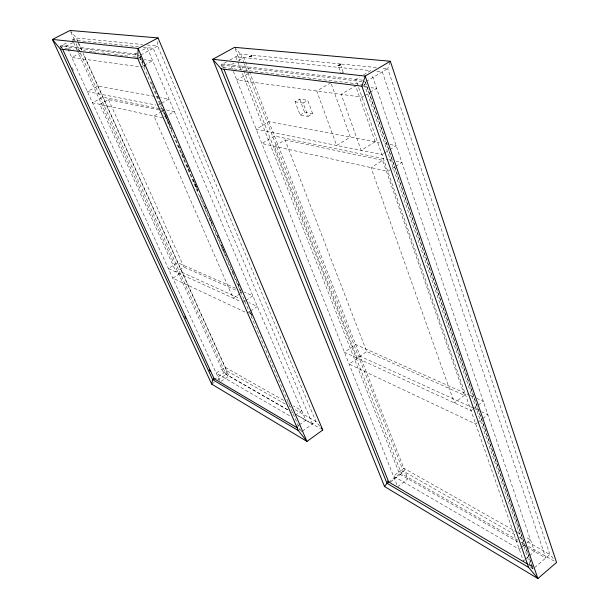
<?xml version="1.0" encoding="UTF-8"?>
<svg xmlns="http://www.w3.org/2000/svg" width="609" height="609" viewBox="0 0 609 609"><rect width="100%" height="100%" fill="white"/><g stroke="black" fill="none" stroke-linecap="round" stroke-linejoin="round"><path stroke-width="0.46" stroke-dasharray="3.04 2.28" d="M343.24 72.349L341.169 66.351M157.853 41.519L157.609 45.995L315.926 421.481L319.915 426.445M390.019 62.065L387.743 68.642L549.874 554.517L554.129 559.564M534.573 567.618L549.874 554.517L525.993 540.937M524.737 559.8L523.344 560.98L355.785 79.398L359.683 77.099M525.43 559.214L528.916 556.253M529.609 555.667L534.489 551.526L371.81 74.214M520.665 548.07L519.264 549.257L393.498 476.154L403.82 468.245L516.417 531.855M521.365 547.483L524.174 545.116M526.983 542.756L530.492 539.802L525.521 537.001M477.106 422.882L475.682 423.986L349.17 364.121L360.246 356.311L474.03 408.319M477.821 422.334L482.107 419.03M482.823 418.482L487.824 414.622L481.795 411.867M397.685 486.743L407.939 478.826L243.965 57.634L238.195 60.831M388.725 482.298L403.265 471.145L516.105 535.311M390.415 482.046L401.422 473.596L403.265 471.145L244.392 63.899M472.462 409.507L471.023 410.603L344.473 352.261L355.633 344.458L469.379 395.074M473.185 408.951L477.509 405.655M478.225 405.107L483.272 401.255L477.19 398.545M464.507 395.317L454.398 402.937L371.018 167.635L382.619 160.334L464.507 395.317L366.671 351.53L285.088 139.933L274.431 146.289L357.27 358.161L366.671 351.53M302.475 431.157L315.926 421.481L294.49 409.286M296.4 426.901L298.577 425.341M299.301 424.823L305.825 420.157L147.119 47.662L141.235 50.783M298.341 430.586L299.933 429.444L139.766 57.528L139.834 55.442L141.532 59.393M295.182 415.247L301.744 410.588L293.492 405.921M213.873 379.597L226.868 370.835L285.415 404.125M211.688 384.104L214.711 382.064M217.733 380.024L226.038 374.413L226.868 370.835L83.38 53.6M249.606 311.58L247.269 313.11L172.766 278.153L182.068 272.345L240.075 298.623M250.383 311.07L257.386 306.472L248.731 302.544M242.686 302.49L245.031 300.96M245.815 300.45L252.864 295.86L244.224 292.054M240.083 293.705L233.209 298.159L153.925 115.946L160.167 112.467M394.822 166.866L387.773 171.342L261.87 143.511L274.484 136.035L387.918 159.505M395.606 166.364L401.864 162.39L396.284 161.233M383.541 153.628L381.957 154.625L256.191 129.154L268.912 121.709L379.46 142.552M384.332 153.133L389.067 150.164M389.859 149.669L396.177 145.703L383.175 143.252M235.592 290.051L183.987 267.161L176.115 272.071L99.785 104.306L108.486 99.594L160.494 110.16M363.596 96.192L361.967 97.166L236.764 80.053L249.02 73.171M364.418 95.704L369.305 92.781M370.12 92.294L376.644 88.389L371.01 87.696M366.138 81.439L387.743 68.642L381.135 67.987M308.078 116.38L312.653 113.67L307.712 100.325L299.712 99.122L295.137 101.787L300.1 115.01L308.078 116.38L303.107 103.028L295.137 101.787M362.553 85.816L364.433 84.697L366.374 84.933M300.1 115.01L304.637 112.33L312.653 113.67M363.588 74.8L370.607 70.667L235.828 56.797L241.042 70.081M303.107 103.028L307.712 100.325M330.87 82.733L316.749 90.985L336.64 145.444L350.342 137.063L331.189 83.623M160.943 112.033L163.281 110.731L171.905 130.76M226.837 61.753L221.006 64.98L222.011 67.477L362.553 84.476M229.989 60.017L240.593 54.163L249.081 55M157.564 105.357L160.829 103.545M161.651 103.096L168.998 99.023L160.677 97.501M234.077 63.115L230.781 64.942L397.334 485.86M143.496 65.62L140.991 66.967L71.793 57.505L81.568 52.435M144.325 65.178L152.669 60.702L144.234 59.659M140.641 55.016L157.609 45.995L147.211 44.975M137.779 58.586L139.766 57.528L140.786 57.649M137.033 53.013L135.35 53.904L136.858 57.398M61.243 47.86L60.451 46.132L67.972 42.272M72.144 40.141L76.323 38.002L142.483 44.51M73.057 42.569L66.495 45.941L220.245 381.904L228.969 375.997L83.03 53.44M341.893 72.342L343.24 72.243M252.857 55.366L340.576 63.998M341.52 64.09L377.367 67.622M72.448 39.981L76.216 40.369M138.608 46.786L77.16 40.468L81.636 50.364M143.336 47.274L153.278 48.301L312.463 423.971L296.827 414.988M376.895 71.314L382.292 71.87L545.786 558.019L526.267 546.806M137.078 54.102L61.867 45.401L63.054 47.997M362.606 80.182L222.757 64.014L224.165 67.546M61.342 48.042L60.458 46.124L138.882 55.335M64.912 48.476L66.784 48.705M67.721 48.811L73.331 49.496M77.077 49.946L79.886 50.288M83.623 50.737L85.496 50.966M89.241 51.415L92.043 51.757M92.979 51.872L98.597 52.549M102.335 53.006L110.762 54.018M114.5 54.475L123.855 55.602M124.792 55.716L129.473 56.287M133.219 56.736L136.02 57.079M139.552 59.081L143.298 59.545M363.497 86.767L367.25 87.232M159.748 97.333L97.775 86.036L87.384 91.586L155.721 104.992M159.467 108.547L102.814 97.174L92.492 102.746L162.976 117.895L174.334 111.531L165.968 109.856M160.395 108.737L165.039 109.666M161.423 110.351L163.281 110.731M388.846 159.695L392.569 160.464M285.088 139.933L382.619 160.334M235.592 288.24L177.721 262.73L168.358 268.531L240.958 301.699M239.048 289.77L240.776 290.531M239.893 291.955L241.613 292.723M470.247 395.454L476.322 398.164M243.531 300.191L245.267 300.975M474.898 408.715L480.927 411.471M283.588 400.326L225.003 367.227L216.225 373.127L290.63 416.373M287.714 402.656L289.366 403.592M517.247 532.319L521.38 534.656M289.541 406.469L291.193 407.413M519.401 537.191L522.697 539.064M517.772 540.236L401.422 473.596L241.149 64.143M521.076 542.132L524.372 544.02M528.498 546.387L554.906 561.506M287.836 409.819L223.701 372.974L77.556 51.225M518.053 542.086L399.542 474L241.385 70.964M522.157 544.446L525.445 546.334M287.517 409.743L226.038 374.413L75.965 43.445M291.612 412.095L293.256 413.039M296.53 414.919L320.304 428.584M528.863 564.246L532.966 566.667M528.886 564.855L532.403 566.933M530.622 567.451L533.081 568.897L365.324 81.918L221.006 64.98L223.336 67.637M234.572 47.342L240.593 54.163L244.049 63.016M533.081 568.897L530.515 565.822L364.433 84.697L365.331 81.91L532.852 568.243M70.073 30.45L76.323 38.002L81.812 50.136M60.458 46.124L62.103 48.134M299.933 429.444L301.721 431.697M72.182 67.858L73.369 70.454M70.857 32.186L74.397 39.981M73.628 42.577L77.168 50.357M108.486 99.594L183.987 267.161M141.912 60.268L144.539 66.373M151.291 82.078L152.417 84.689M152.79 85.564L154.671 89.926M155.044 90.794L156.924 95.156M157.297 96.032L159.923 102.137M160.296 103.005L162.177 107.367M162.55 108.242L165.176 114.347M165.557 115.223L167.429 119.577M167.802 120.453L169.683 124.815M178.688 145.749L179.815 148.368M181.688 152.722L182.814 155.341M183.195 156.216L185.067 160.578M186.948 164.94L188.074 167.551M188.447 168.427L190.32 172.789M194.454 182.38L195.58 184.999M195.953 185.867L197.826 190.229M204.586 205.933L205.713 208.544M209.839 218.144L210.965 220.762M211.338 221.63L213.219 225.992M217.344 235.584L218.471 238.203M222.597 247.802L223.724 250.413M232.729 271.348L233.856 273.966M237.982 283.558L239.109 286.177M250.748 313.216L251.875 315.835M139.826 55.449L144.706 66.8M164.24 112.193L171.373 128.781M193.16 179.411L198.047 190.762M221.333 244.887L226.221 256.229M250.253 312.105L252.134 316.467M173.778 135.114L197.765 190.838M200.011 196.068L241.24 291.848M235.264 49.108L239.763 60.603M299.712 99.122L304.637 112.33M338.756 67.256L340.834 73.149M375.144 141.737L361.152 150.408L341.192 94.326L355.626 85.793L375.144 141.737"/><path stroke-width="0.91" d="M298.341 430.586L212.61 379.635L60.329 49.047L52.443 39.41L138.083 48.476L306.974 441.441L298.341 430.586L137.779 58.586L138.083 48.476L158.043 37.933L322.762 430L306.974 441.441L211.688 384.104L52.443 39.41L70.073 30.45L158.043 37.933M211.688 384.104L212.61 379.635L214.071 378.661L297.481 427.99M528.627 567.428L386.959 483.241L221.143 68.847L212.8 59.271L365.179 76.072L537.884 578.55L528.627 567.428L361.921 86.189L365.179 76.072L390.308 61.243L556.557 562.457L537.884 578.55L384.545 486.553L212.8 59.271L234.572 47.342L390.308 61.243M384.545 486.553L386.959 483.241L388.671 481.925L224.043 69.403M60.329 49.047L137.779 58.586M221.143 68.847L361.921 86.189M387.301 481.118L528.072 564.376M321.057 427.868L322.762 430M62.499 49.002L214.071 378.661M209.23 369.503L210.021 371.231M184.854 316.535L185.646 318.263M340.576 64.668L338.162 65.574L340.576 64.668M251.761 55.853L249.637 56.66L251.761 55.853"/></g></svg>
